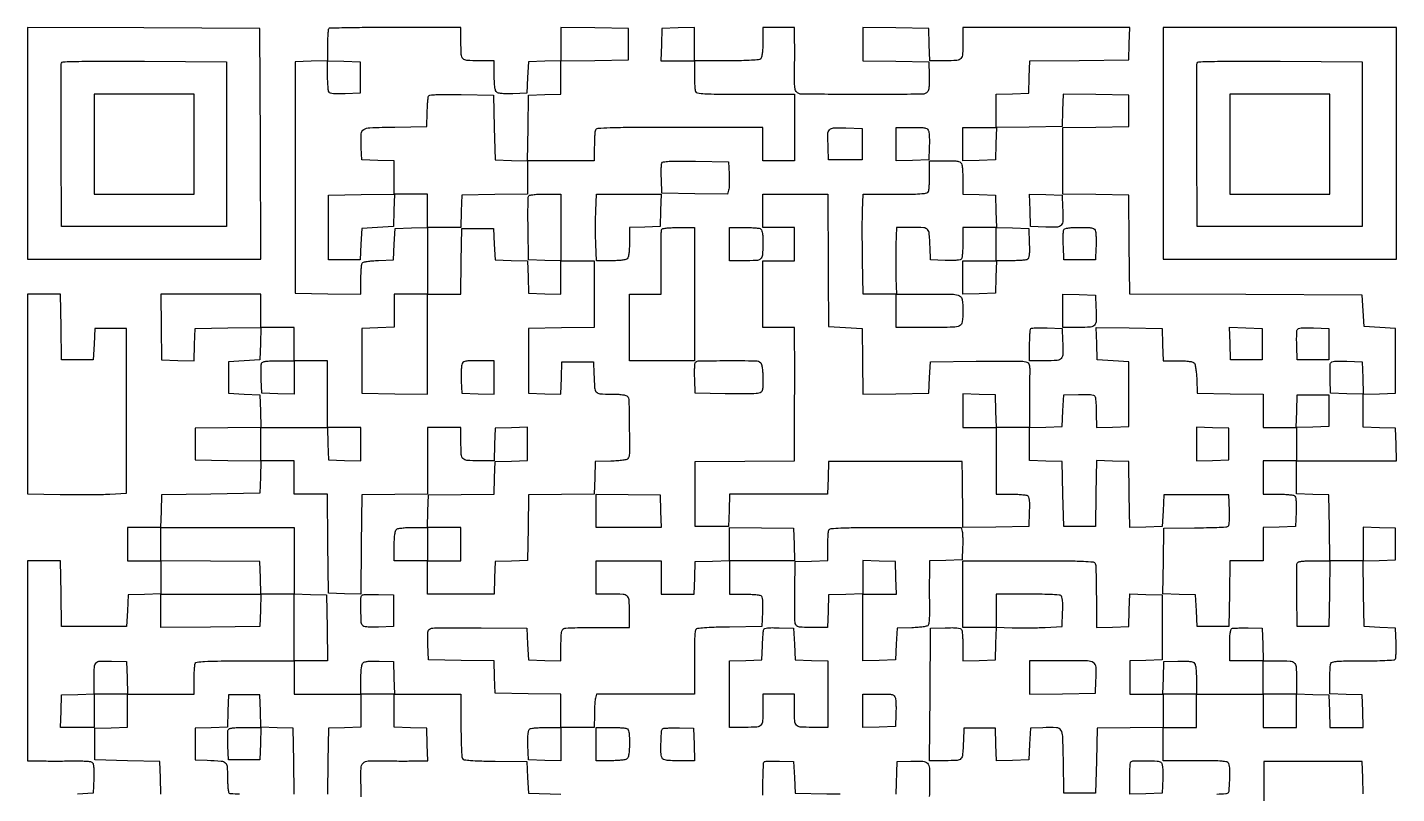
# Model space of a CAD drawing. Extents: x 156 to 936, y 95 to 969.
# Drawn here: x 156 to 936, y 532 to 969 of the extents above; entities that cross this region are included whole.
import ezdxf

# ---------------------------------------------------------------- set-up
doc = ezdxf.new("R2010")
doc.units = 0

msp = doc.modelspace()

# ---------------------------------------------------------------- linework, layer by layer
for points in [[(833.679282, 532.03046, 0.001624), (838.738951, 532.240839, 0.080575), (839.716527, 532.444716, 0.288932), (840.634995, 533.673572, 0.009867), (841.009441, 539.952134, 0.016437), (841.052254, 546.100652, 0.085331), (840.393011, 549.418213, 0.24904), (839.393178, 550.288503, 0.036273), (836.640441, 550.72025, 0.018295), (831.723448, 550.948927, 0.002472), (821.393011, 551), (803, 551), (803, 560.5), (803, 570), (812.5, 570), (822, 570), (822, 579.5), (822, 589), (841, 589), (860, 589), (860, 579.5), (860, 570), (869.5, 570), (879, 570), (879, 579.537526), (879, 589.075052), (888.25, 588.787526), (897.5, 588.5), (897.787526, 579.25), (898.075052, 570), (907.575052, 570), (917.075052, 570), (916.787526, 579.25), (916.5, 588.5), (907.25, 588.787526), (898, 589.075052), (898, 596.955738, -0.006986), (898.043762, 600.087626, -0.008843), (898.175814, 602.979636, -0.007238), (898.363721, 605.390347, -0.068643), (898.598514, 606.396128, -0.248277), (899.573396, 607.247167, -0.036466), (902.249722, 607.673758, -0.018757), (906.995479, 607.900083, -0.002658), (916.767862, 607.947263, 0.004648), (923.565475, 608.007138, 0.007191), (929.433892, 608.197841, 0.002867), (934.42917, 608.460836, 0.183795), (935.212327, 608.812327, 0.172296), (935.54545, 609.512358, 0.010108), (935.743267, 611.898892, 0.014332), (935.841717, 614.80863, 0.009999), (935.792979, 618.092979), (935.5, 626.5), (926.5, 627), (917.5, 627.5), (917.228074, 646.212184), (916.956148, 664.924368), (926.228074, 665.212184), (935.5, 665.5), (935.5, 674.5), (935.5, 683.5), (926.25, 683.787526), (917, 684.075052), (917, 674.537526), (917, 665), (907.522065, 665), (898.044131, 665), (897.772065, 683.75), (897.5, 702.5), (888.25, 702.787526), (879, 703.075052), (879, 712.537526), (879, 722), (907.537526, 722), (936.075052, 722), (935.787526, 731.25), (935.5, 740.5), (926.25, 740.787526), (917, 741.075052), (917, 750.5), (917, 759.924948), (926.25, 760.212474), (935.5, 760.5), (935.5, 779), (935.5, 797.5), (926.5, 798), (917.5, 798.5), (917, 807.5), (916.5, 816.5), (850.265561, 816.757133), (784.031122, 817.014266), (783.765561, 845.257133), (783.5, 873.5), (764.75, 873.772065), (746, 874.044131), (746, 893), (746, 911.955869), (764.75, 912.227935), (783.5, 912.5), (783.5, 921.5), (783.5, 930.5), (764.787816, 930.771926), (746.075632, 931.043852), (745.787816, 921.771926), (745.5, 912.5), (726.75, 912.227935), (708, 911.955869), (708, 921.440409), (708, 930.924948), (717.25, 931.212474), (726.5, 931.5), (726.787321, 940.73449), (727.074641, 949.96898), (755.287321, 950.23449), (783.5, 950.5), (783.787526, 959.75), (784.075052, 969), (736.537526, 969), (689, 969), (688.986345, 961.75, -0.010904), (688.799195, 953.85182, -0.167242), (687.810132, 951.353181, -0.201372), (685.560646, 950.224533, -0.016903), (678.920894, 950), (670.075052, 950), (669.787526, 959.25), (669.5, 968.5), (650.75, 968.772065), (632, 969.044131), (632, 959.544131), (632, 950.044131), (650.75, 949.772065), (669.5, 949.5), (669.793771, 941.655204, -0.011686), (669.84076, 938.313037, -0.020544), (669.701572, 935.553456, -0.021754), (669.414475, 933.439425, -0.129274), (668.948199, 932.437583, -0.221911), (665.758125, 930.93058, -0.001247), (631.487818, 930.858996, -0.001248), (597.218623, 930.958472, -0.221697), (594.026546, 932.468014, -0.124603), (593.49297, 933.587438, -0.024876), (593.165838, 935.794842, -0.021079), (592.999438, 938.804421, -0.009743), (593.024538, 942.72458, 0.003165), (593.10265, 946.717686, 0.001862), (593.148043, 951.492533, 0.001862), (593.157869, 956.264977, 0.00318), (593.125886, 960.25), (593, 969), (584, 969), (575, 969), (575, 960.7, -0.011084), (574.92177, 957.171507, -0.020332), (574.677711, 954.306878, -0.021091), (574.310542, 952.139671, -0.144849), (573.8, 951.2, -0.171717), (572.579651, 950.617591, -0.010926), (568.570287, 950.282787, -0.011639), (562.832626, 950.063596, -0.003727), (554.3, 950), (536, 950), (536, 959.537526), (536, 969.075052), (526.75, 968.787526), (517.5, 968.5), (517.212474, 959.25), (516.924948, 950), (526.462474, 950), (536, 950), (536, 942.081787, 0.00705), (536.044385, 938.933927, 0.008902), (536.178303, 936.0249, 0.007317), (536.368926, 933.599719, 0.06844), (536.606989, 932.581787, 0.273), (537.7558, 931.66906, 0.020733), (541.864913, 931.269618, 0.01238), (549.102837, 931.047441, 0.001482), (565.106989, 931), (593, 931), (593, 912), (593, 893), (584, 893), (575, 893), (575, 902.5), (575, 912), (527.606989, 912, 0.000806), (499.944157, 911.95538, 0.007429), (487.949967, 911.738454, 0.008839), (480.911193, 911.381855, 0.291915), (479.606989, 910.418213, 0.06844), (479.368926, 909.400281, 0.007317), (479.178303, 906.9751, 0.008902), (479.044385, 904.066073, 0.00705), (479, 900.918213), (479, 893), (460.003436, 893), (441.006872, 893), (441.253436, 911.75), (441.5, 930.5), (450.75, 930.787526), (460, 931.075052), (460, 940.515933), (460, 949.956814), (479.25, 950.228407), (498.5, 950.5), (498.5, 959.5), (498.5, 968.5), (479.25, 968.771593), (460, 969.043186), (460, 959.559119), (460, 950.075052), (450.75, 949.787526), (441.5, 949.5), (441, 940.5), (440.5, 931.5), (432.655204, 931.206229, -0.01153), (429.264652, 931.157498, -0.021342), (426.514748, 931.298867, -0.023545), (424.431833, 931.594776, -0.126804), (423.405204, 932.078674, -0.145524), (422.748928, 933.060853, -0.03848), (422.326735, 934.921657, -0.027148), (422.0746, 937.657348, -0.009406), (422, 941.622445), (422, 950), (413.106989, 950, -0.014768), (406.349521, 950.199638, -0.195511), (404.14255, 951.252746, -0.175208), (403.170753, 953.599988, -0.01141), (403, 961.081787), (403, 969), (365.666667, 969, 0.001672), (351.305602, 968.951986, 0.002714), (339.104167, 968.804167, 0.000419), (328.306701, 968.605679, 0.193922), (327.666667, 968.333333, 0.174595), (327.400837, 967.768224, 0.005912), (327.195833, 965.278732, 0.010516), (327.048335, 962.289663, 0.007069), (327, 958.870859), (327, 950.075052), (317.75, 949.787526), (308.5, 949.5), (308.5, 883.5), (308.5, 817.5), (327.25, 817.227935), (346, 816.955869), (346.015313, 825.227935, -0.008556), (346.077071, 828.484266, -0.011557), (346.251296, 831.424353, -0.008694), (346.494361, 833.854448, -0.112747), (346.797157, 834.706033, -0.192561), (347.533237, 835.236162, -0.02067), (349.63313, 835.666992, -0.020911), (352.460658, 836.005667, -0.010674), (356.031844, 836.206033), (364.5, 836.5), (365, 845.5), (365.5, 854.5), (374.75, 854.787526), (384, 855.075052), (384, 836.037526), (384, 817), (374.5, 817), (365, 817), (365, 807.537526), (365, 798.075052), (355.75, 797.787526), (346.5, 797.5), (346.5, 779), (346.5, 760.5), (365.25, 760.227935), (384, 759.955869), (384, 788.477935), (384, 817), (393.477935, 817), (402.955869, 817), (403.227935, 835.75), (403.5, 854.5), (412.5, 854.5), (421.5, 854.5), (422, 845.5), (422.5, 836.5), (431.712964, 836.212964), (440.925929, 835.925929), (441.212964, 826.712964), (441.5, 817.5), (450.75, 817.212474), (460, 816.924948), (460, 826.462474), (460, 836), (469.5, 836), (479, 836), (479, 817.022065), (479, 798.044131), (460.25, 797.772065), (441.5, 797.5), (441.5, 779), (441.5, 760.5), (450.711984, 760.212977), (459.923969, 759.925954), (460.211984, 769.212977), (460.5, 778.5), (469.5, 778.5), (478.5, 778.5), (478.754332, 771.5, 0.008753), (479.181578, 763.569737, 0.1579), (480.123481, 761.242265, 0.204773), (482.174797, 760.202643, 0.016281), (488.396607, 760, -0.009911), (492.192048, 759.924758, -0.02447), (494.965265, 759.678483, -0.030828), (496.915428, 759.284913, -0.155561), (497.83955, 758.69333, -0.170074), (498.702976, 756.36989, -0.002373), (498.91794, 741.157115, -0.002767), (498.975901, 726.099356, -0.138855), (498.171871, 723.278093, -0.19947), (497.43621, 722.749057, -0.019437), (495.239297, 722.324705, -0.020015), (492.268069, 721.990791, -0.009831), (488.467001, 721.792098), (479.5, 721.5), (479.212764, 712.271928), (478.925529, 703.043857), (460.212764, 702.771928), (441.5, 702.5), (441.228072, 683.787236), (440.956143, 665.074471), (431.728072, 664.787236), (422.5, 664.5), (422.212474, 655.25), (421.924948, 646), (402.962474, 646), (384, 646), (384, 655.5), (384, 665), (393.5, 665), (403, 665), (403, 674.5), (403, 684), (393.462474, 684), (383.924948, 684), (384.212474, 693.25), (384.5, 702.5), (403.212764, 702.771928), (421.925529, 703.043857), (422.212764, 712.271928), (422.5, 721.5), (431.75, 721.787526), (441, 722.075052), (441, 731.575052), (441, 741.075052), (431.75, 740.787526), (422.5, 740.5), (422.212474, 731.25), (421.924948, 722), (413.069463, 722, -0.014889), (406.341871, 722.20038, -0.195866), (404.139748, 723.254332, -0.174757), (403.170318, 725.602344, -0.011384), (403, 733.081787), (403, 741), (393.5, 741), (384, 741), (384, 722.022065), (384, 703.044131), (365.25, 702.772065), (346.5, 702.5), (346.234363, 674.212681), (345.968727, 645.925362), (336.734363, 646.212681), (327.5, 646.5), (327.234427, 674.75), (326.968853, 703), (317.484427, 703), (308, 703), (308, 712.5), (308, 722), (298.5, 722), (289, 722), (289, 731.5), (289, 741), (307.962474, 741), (326.924948, 741), (327.212474, 731.75), (327.5, 722.5), (336.75, 722.212474), (346, 721.924948), (346, 731.462474), (346, 741), (336.5, 741), (327, 741), (327, 760), (327, 779), (317.5, 779), (308, 779), (308, 788.5), (308, 798), (298.5, 798), (289, 798), (289, 807.5), (289, 817), (260.477935, 817), (231.955869, 817), (232.227935, 798.25), (232.5, 779.5), (241.711984, 779.212977), (250.923969, 778.925954), (251.211984, 788.212977), (251.5, 797.5), (270.28782, 797.772204), (289.075639, 798.044409), (288.78782, 788.772204), (288.5, 779.5), (279.5, 779), (270.5, 778.5), (270.5, 769.5), (270.5, 760.5), (279.5, 760), (288.5, 759.5), (288.787232, 750.272202), (289.074464, 741.044404), (270.287232, 740.772202), (251.5, 740.5), (251.5, 731.5), (251.5, 722.5), (270.287232, 722.227798), (289.074464, 721.955596), (288.787232, 712.727798), (288.5, 703.5), (260.5, 703), (232.5, 702.5), (232.212474, 693.25), (231.924948, 684), (222.462474, 684), (213, 684), (213, 674.5), (213, 665), (222.5, 665), (232, 665), (232, 655.537526), (232, 646.075052), (222.75, 645.787526), (213.5, 645.5), (213, 636.5), (212.5, 627.5), (194, 627.5), (175.5, 627.5), (175.227935, 646.25), (174.955869, 665), (165.477935, 665), (156, 665), (156, 608), (156, 551), (164.75, 550.877856, 0.002545), (168.750441, 550.842374, 0.001461), (173.573438, 550.838237, 0.00146), (178.420176, 550.862393, 0.002435), (182.5, 550.914506, -0.009213), (186.041523, 550.911733, -0.012501), (189.236097, 550.770415, -0.00947), (191.872187, 550.537443, -0.122197), (192.793098, 550.200997, -0.18086), (193.387799, 549.367062, -0.03861), (193.7199, 547.58703, -0.026916), (193.863337, 544.905922, -0.008612), (193.793098, 540.914347), (193.5, 532.5), (184.5, 532)], [(232.075052, 532), (231.787526, 541.25), (231.5, 550.5), (213, 551), (194.5, 551.5), (194.5, 560.5), (194.5, 569.5), (203.75, 569.787526), (213, 570.075052), (213, 579.537526), (213, 589), (232, 589), (251, 589), (251, 596.918213, -0.00683), (251.042951, 600.062415, -0.008696), (251.172601, 602.96024, -0.007042), (251.356943, 605.375191, -0.069144), (251.587576, 606.367625, -0.276202), (252.706299, 607.245631, -0.018028), (256.979506, 607.632993, -0.011872), (264.351246, 607.85868, -0.001543), (280.087576, 607.918105), (308, 607.937385), (308, 598.468692), (308, 589), (327, 589), (346, 589), (346, 579.537526), (346, 570.075052), (336.75, 569.787526), (327.5, 569.5), (327.227935, 550.75), (326.955869, 532)], [(346.148043, 530.507467, 0.001862), (346.10265, 535.282314, 0.003165), (346.024538, 539.27542, -0.017696), (346.096281, 546.827579, -0.18425), (347.309544, 549.624399, -0.188665), (350.06263, 550.867532, -0.0187), (357.448425, 550.969406, 0.002886), (361.550763, 550.896244, 0.001732), (366.422435, 550.854364, 0.001734), (371.269037, 550.846302, 0.003023), (375.287526, 550.877856), (384.075052, 551), (383.787526, 560.25), (383.5, 569.5), (374.25, 569.787526), (365, 570.075052), (365, 579.537526), (365, 589), (355.5, 589), (346, 589), (346, 597.3, -0.010869), (346.078193, 600.896692, -0.021373), (346.324495, 603.746533, -0.023516), (346.70151, 605.866807, -0.141534), (347.236619, 606.836619, -0.141627), (348.215618, 607.376564, -0.030081), (350.156875, 607.694801, -0.024175), (352.863904, 607.841129, -0.010354), (356.486619, 607.786619), (364.5, 607.5), (364.787526, 598.25), (365.075052, 589), (384.037526, 589), (403, 589), (403.015313, 571.25, 0.004264), (403.080064, 564.35522, 0.006391), (403.26486, 558.337843, 0.002952), (403.516984, 553.236772, 0.128234), (403.843333, 552.219252, 0.220626), (404.861299, 551.565244, 0.014219), (408.456209, 551.174274, 0.013417), (413.869868, 550.886742, 0.003499), (422.578021, 550.719252), (440.5, 550.5), (441, 541.5), (441.5, 532.5), (460, 532)], [(308.044131, 532), (307.772065, 550.75), (307.5, 569.5), (298.287036, 569.787036), (289.074071, 570.074071), (288.787036, 579.287036), (288.5, 588.5), (279.5, 588.5), (270.5, 588.5), (270.212964, 579.287036), (269.925929, 570.074071), (260.712964, 569.787036), (251.5, 569.5), (251.5, 560.5), (251.5, 551.5), (258.5, 551.245668, -0.008785), (266.435241, 550.817651, -0.158695), (268.760755, 549.871996, -0.204191), (269.798809, 547.813002, -0.016032), (270, 541.539965, 0.010525), (270.068833, 538.270247, 0.015724), (270.278853, 535.419636, 0.010668), (270.573135, 533.102428, 0.220882), (270.949286, 532.531343, 0.129805), (271.727222, 532.294608, 0.001646), (276.922117, 532.118185, 0.004683)], [(575, 531.333333, -0.003589), (575.050815, 538.411553, -0.005649), (575.206746, 544.487996, -0.001792), (575.419108, 549.723863, -0.187471), (575.703816, 550.370483, -0.17855), (576.286747, 550.639255, -0.007766), (578.564452, 550.783202, -0.012381), (581.319749, 550.846095, -0.008434), (584.453816, 550.787149), (592.5, 550.5), (593, 541.5), (593.5, 532.5), (611.426204, 532.226208, -0.004527), (619.018538, 532.041483, -0.009449)], [(651, 532), (651.5, 550.5), (659.344796, 550.793771, -0.020896), (666.122142, 550.764253, -0.194263), (668.730576, 549.568326, -0.179666), (669.887427, 546.844456, -0.017424), (669.969406, 539.551575, 0.002881), (669.896248, 535.451836, 0.001735), (669.854364, 530.588588, 0.001737)]]:
    msp.add_lwpolyline(points, format="xyb")
for points in [[(156, 903.007138), (156, 837), (222.50719, 837), (289.014379, 837), (288.75719, 902.75), (288.5, 968.5), (222.25, 968.757138), (156, 969.014276)], [(803, 903), (803, 837), (869.5, 837), (936, 837), (936, 903), (936, 969), (869.5, 969), (803, 969)], [(194, 902.5), (194, 874), (222.5, 874), (251, 874), (251, 902.5), (251, 931), (222.5, 931), (194, 931)], [(841, 902.5), (841, 874), (869.5, 874), (898, 874), (898, 902.5), (898, 931), (869.5, 931), (841, 931)], [(707.787526, 902.75), (707.5, 893.5), (698.25, 893.212474), (689, 892.924948), (689, 902.462474), (689, 912), (698.537526, 912), (708.075052, 912)], [(859.5, 788.5), (859.5, 779.5), (850.5, 779.5), (841.5, 779.5), (841.211971, 788.788029), (840.923942, 798.076058), (850.211971, 797.788029), (859.5, 797.5)], [(689, 750.537526), (689, 741), (698.537526, 741), (708.075052, 741), (707.787526, 750.25), (707.5, 759.5), (698.25, 759.787526), (689, 760.075052)], [(822, 731.5), (822, 721.924948), (831.25, 722.212474), (840.5, 722.5), (840.5, 731.5), (840.5, 740.5), (831.25, 740.787526), (822, 741.075052)], [(516.787526, 693.25), (517.075052, 684), (498.537526, 684), (480, 684), (480, 693.498329), (480, 702.996657), (498.25, 702.748329), (516.5, 702.5)], [(308, 664.994445), (308, 646.075052), (317.25, 645.787526), (326.5, 645.5), (326.772065, 626.75), (327.044131, 608), (317.522065, 608), (308, 608), (308, 627), (308, 646), (298.537526, 646), (289.075052, 646), (288.787526, 636.75), (288.5, 627.5), (260.25, 627.234427), (232, 626.968853), (232, 636.484427), (232, 646), (260.537526, 646), (289.075052, 646), (288.787526, 655.25), (288.5, 664.5), (260.25, 664.765573), (232, 665.031147), (232, 674.509756), (232, 683.988365), (270, 683.951102), (308, 683.913838)], [(632, 655.537526), (632, 646), (641.537526, 646), (651.075052, 646), (650.787526, 655.25), (650.5, 664.5), (641.25, 664.787526), (632, 665.075052)]]:
    msp.add_lwpolyline(points, close=True)
for points in [[(269.5, 902.5), (269.5, 855.5), (222.5, 855.5), (175.5, 855.5), (175.239372, 901.5, -0.000997), (175.174287, 919.225103, -0.001596), (175.197198, 934.357597, -0.000282), (175.267665, 947.72814, -0.090314), (175.461789, 948.759906, -0.301449), (176.45055, 949.464468, -0.003096), (185.402033, 949.70934, -0.005599), (198.68089, 949.841585, -0.001079), (222.722417, 949.759906), (269.5, 949.5)], [(345.5, 940.5), (345.5, 931.5), (337.085653, 931.206902, -0.008519), (333.085459, 931.135766, -0.027159), (330.4185, 931.278749, -0.039341), (328.659703, 931.610638, -0.187221), (327.850966, 932.206902, -0.110544), (327.527498, 933.106611, -0.009485), (327.267102, 935.554613, -0.01216), (327.081038, 938.519034, -0.009129), (327.015313, 941.787526), (327, 950.075052), (336.25, 949.787526), (345.5, 949.5)], [(916.5, 902.5), (916.5, 855.5), (869.5, 855.5), (822.5, 855.5), (822.239372, 901.5, -0.000997), (822.174287, 919.225103, -0.001596), (822.197198, 934.357597, -0.000282), (822.267665, 947.72814, -0.090314), (822.461789, 948.759906, -0.301449), (823.45055, 949.464468, -0.003096), (832.402033, 949.70934, -0.005599), (845.68089, 949.841585, -0.001079), (869.722417, 949.759906), (916.5, 949.5)], [(422, 912), (422.5, 893.5), (431.75, 893.212474), (441, 892.924948), (441, 883.484539), (441, 874.044131), (422.25, 873.772065), (403.5, 873.5), (403.212474, 864.25), (402.924948, 855), (393.462474, 855), (384, 855), (384, 864.5), (384, 874), (374.537526, 874), (365.075052, 874), (364.787526, 864.75), (364.5, 855.5), (355.5, 855), (346.5, 854.5), (346, 845.5), (345.5, 836.5), (336.5, 836.5), (327.5, 836.5), (327.5, 855), (327.5, 873.5), (346.25, 873.772065), (365, 874.044131), (365, 883.484539), (365, 892.924948), (355.75, 893.212474), (346.5, 893.5), (346.199088, 900.479083, -0.019946), (346.173802, 908.37304, -0.250509), (347.626248, 910.865677, -0.130715), (351.032463, 911.890775, -0.004357), (365.263403, 912.227493), (383.5, 912.5), (383.769726, 920.5, -0.004784), (383.906415, 923.65691, -0.006359), (384.094634, 926.52384, -0.004626), (384.304521, 928.91566, -0.062174), (384.497031, 929.772646, -0.28429), (385.322059, 930.42853, -0.016094), (388.713225, 930.719269, -0.014024), (394.034518, 930.853885, -0.003041), (403.227305, 930.772646), (421.5, 930.5)], [(631.5, 902.5), (631.5, 893.5), (622, 893.5), (612.5, 893.5), (612.199088, 900.479083, -0.012183), (612.054051, 908.224292, -0.182581), (613.006436, 910.703073, -0.205359), (615.311888, 911.781971, -0.015937), (622.278376, 911.78715), (631.5, 911.5)], [(669.53186, 909.729083, -0.045288), (669.735265, 908.430652, -0.00895), (669.846004, 906.075142, -0.009416), (669.874264, 903.317546, -0.008627), (669.800912, 900.479083), (669.5, 893.5), (660.25, 893.212474), (651, 892.924948), (651, 902.462474), (651, 912), (659.980948, 912, -0.004705), (665.561989, 911.94748, -0.053705), (667.743052, 911.670919, -0.154872), (668.864468, 910.997584, -0.119781)], [(555.800912, 885.520917, -0.008706), (555.873856, 882.680843, -0.009468), (555.844384, 879.918403, -0.00902), (555.731795, 877.556998, -0.045086), (555.526345, 876.248942), (554.950865, 873.95605), (536.225433, 874.228025), (517.5, 874.5), (517.205027, 882.411609, -0.006675), (517.130169, 885.540985, -0.008764), (517.150065, 888.398842, -0.006718), (517.240384, 890.779147, -0.078924), (517.432141, 891.683759, -0.272816), (518.336687, 892.402925, -0.020679), (521.575376, 892.720356, -0.014971), (526.892481, 892.860803, -0.002741), (536.727115, 892.772149), (555.5, 892.5)], [(688.369714, 890.75, -0.041419), (688.604887, 889.450592, -0.007796), (688.799577, 887.042273, -0.008288), (688.936862, 884.213813, -0.007508), (688.986345, 881.287526), (689, 874.075052), (698.25, 873.787526), (707.5, 873.5), (707.787036, 864.287036), (708.074071, 855.074071), (717.287036, 854.787036), (726.5, 854.5), (726.793098, 846.085653, -0.008519), (726.864234, 842.085459, -0.027159), (726.721251, 839.4185, -0.039341), (726.389362, 837.659703, -0.187221), (725.793098, 836.850966, -0.110258), (724.895183, 836.527569, -0.009596), (722.467433, 836.267102, -0.012245), (719.527258, 836.081044, -0.009211), (716.287526, 836.015313), (708.075052, 836), (707.787526, 826.75), (707.5, 817.5), (698.25, 817.212474), (689, 816.924948), (689, 826.462474), (689, 836), (698.5, 836), (708, 836), (708, 845.5), (708, 855), (698.5, 855), (689, 855), (688.984687, 846.75, -0.00917), (688.918959, 843.495888, -0.012203), (688.732898, 840.54359, -0.00954), (688.472467, 838.105717, -0.110402), (688.149034, 837.206902, -0.187221), (687.340297, 836.610638, -0.039341), (685.5815, 836.278749, -0.027159), (682.914541, 836.135766, -0.008519), (678.914347, 836.206902), (670.5, 836.5), (670.245668, 843.5, 0.009039), (669.811662, 851.470953, 0.164718), (668.836965, 853.782928, 0.199633), (666.718816, 854.809328, 0.014287), (660.047361, 855), (651.132827, 855), (650.816413, 845.075991, 0.004663), (650.715858, 840.617069, 0.002926), (650.677407, 835.401087, 0.002936), (650.699755, 830.265615, 0.005361), (650.787526, 826.075991), (651.075052, 817), (669.420894, 817, -0.003781), (683.542934, 816.893207, -0.10973), (687.039681, 816.060772, -0.256168), (688.605721, 813.85295, -0.028858), (688.972691, 807.5, -0.028913), (688.605012, 801.147026, -0.25631), (687.037011, 798.938723, -0.109553), (683.535516, 798.106649, -0.003768), (669.383369, 798), (651, 798), (651, 807.5), (651, 817), (641.540967, 817), (632.081935, 817), (631.790967, 836.25, -0.001948), (631.700681, 844.298383, -0.0018), (631.669932, 852.5625, -0.001795), (631.695475, 859.92294, -0.006003), (631.787526, 864.75), (632.075052, 874), (650.430537, 874, 0.002478), (660.738583, 874.051095, 0.01833), (665.646395, 874.279811, 0.036362), (668.393938, 874.711703, 0.248902), (669.393011, 875.581787, 0.06844), (669.631074, 876.599719, 0.007317), (669.821697, 879.0249, 0.008902), (669.955615, 881.933927, 0.00705), (670, 885.081787), (670, 893), (678.883369, 893, -0.00487), (684.368743, 892.946567, -0.0534), (686.551213, 892.66971, -0.150802), (687.684822, 892.002112, -0.119916)], [(460, 854.962474), (460, 835.924948), (450.75, 836.212474), (441.5, 836.5), (441.257563, 854, -0.002549), (441.198054, 860.796851, -0.003829), (441.221776, 866.726562, -0.001593), (441.297044, 871.79645, -0.084029), (441.476178, 872.75, -0.243945), (442.117553, 873.334331, -0.032366), (443.976038, 873.702636, -0.024699), (446.793241, 873.932867, -0.008039), (450.968615, 874), (460, 874)], [(516.787526, 864.75), (516.5, 855.5), (507.75, 855.211067), (499, 854.922134), (499, 846.661067, -0.011162), (498.921652, 843.1518, -0.020382), (498.67737, 840.298426, -0.021133), (498.31002, 838.13795, -0.144676), (497.8, 837.2, -0.144419), (496.86461, 836.690761, -0.021194), (494.714083, 836.32314, -0.020457), (491.877361, 836.078525, -0.011278), (488.39653, 836), (480.193059, 836), (479.84653, 845.5, -0.005743), (479.738495, 849.824751, -0.003373), (479.703586, 855, -0.003373), (479.738495, 860.175249, -0.005743), (479.84653, 864.5), (480.193059, 874), (498.634056, 874), (517.075052, 874)], [(612.047934, 864.75, 0.000303), (612.078439, 859.47977, 0.000057), (612.141144, 849.845312, 0.000061), (612.217058, 838.58956, 0.000056), (612.297934, 827), (612.5, 798.5), (622, 798), (631.5, 797.5), (631.772146, 778.728016), (632.044292, 759.956032), (650.772146, 760.228016), (669.5, 760.5), (670, 769.5), (670.5, 778.5), (696.5, 778.781094, -0.002111), (706.629891, 778.847833, -0.003096), (715.540454, 778.81374, -0.001485), (723.114561, 778.715371, -0.056059), (724.807927, 778.497503, -0.117344), (726.105637, 777.83246, -0.162333), (726.775197, 776.719861, -0.054019), (727.020754, 774.535543, -0.00431), (726.993956, 768.716409, 0.001594), (726.951792, 764.515926, 0.00093), (726.926657, 759.47911, 0.00093), (726.920244, 754.435535, 0.001575), (726.936029, 750.212474), (727, 740.924948), (736.25, 741.212474), (745.5, 741.5), (746, 750.5), (746.5, 759.5), (754.914347, 759.793098, -0.008519), (758.914541, 759.864234, -0.027159), (761.5815, 759.721251, -0.039341), (763.340297, 759.389362, -0.187221), (764.149034, 758.793098, -0.110544), (764.472502, 757.893389, -0.009485), (764.732898, 755.445387, -0.01216), (764.918962, 752.480966, -0.009129), (764.984687, 749.212474), (765, 740.924948), (774.25, 741.212474), (783.5, 741.5), (783.5, 760), (783.5, 778.5), (774.5, 779), (765.5, 779.5), (765.21218, 788.772204), (764.924361, 798.044409), (783.71218, 797.772204), (802.5, 797.5), (802.787526, 788.25), (803.075052, 779), (811.415081, 779, -0.009993), (815.184939, 778.924648, -0.02424), (817.957088, 778.678834, -0.030143), (819.914313, 778.287828, -0.156413), (820.831844, 777.702616, -0.123819), (821.268892, 776.789339, -0.013166), (821.679152, 774.450258, -0.0156), (822.012379, 771.592986, -0.011934), (822.204288, 768.452616), (822.5, 760.5), (841.25, 760.227935), (860, 759.955869), (860, 750.477935), (860, 741), (869.462474, 741), (878.924948, 741), (879.212474, 750.25), (879.5, 759.5), (888.5, 759.5), (897.5, 759.5), (897.5, 750.5), (897.5, 741.5), (888.25, 741.212474), (879, 740.924948), (879, 731.462474), (879, 722), (869.5, 722), (860, 722), (860, 712.5), (860, 703), (868.25, 702.984687, -0.00917), (871.504112, 702.918959, -0.012203), (874.45641, 702.732898, -0.00954), (876.894283, 702.472467, -0.110402), (877.793098, 702.149034, -0.187221), (878.389362, 701.340297, -0.039341), (878.721251, 699.5815, -0.027159), (878.864234, 696.914541, -0.008519), (878.793098, 692.914347), (878.5, 684.5), (869.25, 684.212474), (860, 683.924948), (860, 674.462474), (860, 665), (850.522065, 665), (841.044131, 665), (840.772065, 646.25), (840.5, 627.5), (831.5, 627.5), (822.5, 627.5), (822, 636.5), (821.5, 645.5), (812.228074, 645.787816), (802.956148, 646.075632), (803.228074, 664.787816), (803.5, 683.5), (821, 683.742084, 0.002523), (827.79957, 683.87047, 0.003775), (833.738069, 684.057452, 0.001615), (838.80786, 684.271813, 0.079868), (839.789171, 684.475731, 0.236301), (840.39533, 685.136362, 0.04271), (840.724637, 686.821671, 0.027617), (840.865011, 689.499233, 0.007533), (840.789171, 693.733647), (840.5, 702.5), (822, 702.5), (803.5, 702.5), (803, 693.5), (802.5, 684.5), (793.272202, 684.212768), (784.044404, 683.925536), (783.772202, 702.712768), (783.5, 721.5), (774.272202, 721.787232), (765.044404, 722.074464), (764.772202, 703.287232), (764.5, 684.5), (755.5, 684.5), (746.5, 684.5), (746, 703), (745.5, 721.5), (736.25, 721.787526), (727, 722.075052), (727, 731.537526), (727, 741), (717.5, 741), (708, 741), (708, 722), (708, 703), (716.25, 702.984687, -0.00917), (719.504112, 702.918959, -0.012203), (722.45641, 702.732898, -0.00954), (724.894283, 702.472467, -0.110402), (725.793098, 702.149034, -0.187221), (726.389362, 701.340297, -0.039341), (726.721251, 699.5815, -0.027159), (726.864234, 696.914541, -0.008519), (726.793098, 692.914347), (726.5, 684.5), (707.75, 684.227935), (689, 683.955869), (688.920976, 693.227935, 0.000761), (688.878423, 697.464512, 0.000438), (688.814941, 702.566956, 0.000438), (688.742215, 707.691042, 0.000732), (688.670976, 712), (688.5, 721.5), (650.5, 721.5), (612.5, 721.5), (612.212474, 712.25), (611.924948, 703), (584, 703), (556.075052, 703), (555.787526, 693.75), (555.5, 684.5), (546, 684.5), (536.5, 684.5), (536.5, 703), (536.5, 721.5), (564.75, 721.765573), (593, 722.031147), (593.065134, 739.765573, 0.000139), (593.137267, 761.016643, 0.000631), (593.160232, 773.406321, 0.001071), (593.146904, 781.998373, 0.001774), (593.094396, 789.25), (593, 798), (584, 798), (575, 798), (575, 817), (575, 836), (584, 836), (593, 836), (593, 845.5), (593, 855), (584, 855), (575, 855), (575, 864.5), (575, 874), (593.5, 874), (612, 874)], [(745.800912, 866.520917, -0.011928), (745.949111, 858.817355, -0.176334), (745.027485, 856.321246, -0.210428), (742.784833, 855.229016, -0.017872), (736.221282, 855.211486), (727.5, 855.5), (727.211971, 864.788029), (726.923942, 874.076058), (736.211971, 873.788029), (745.5, 873.5)], [(536, 817), (536, 779), (517.5, 779), (499, 779), (499, 798), (499, 817), (508, 817), (517, 817), (517.096907, 826.25, 0.00233), (517.121185, 830.423715, 0.00143), (517.112818, 835.342242, 0.001433), (517.076672, 840.209764, 0.002557), (517.014992, 844.212951, -0.007056), (516.993119, 847.626231, -0.009914), (517.076973, 850.671106, -0.006576), (517.23031, 853.202003, -0.120557), (517.477103, 853.962951, -0.218269), (518.110749, 854.384853, -0.012455), (520.494428, 854.703082, -0.01672), (523.502134, 854.927188, -0.010234), (527.059017, 855), (536, 855)], [(573.418213, 854.393011, -0.18666), (574.209997, 853.676577, -0.072682), (574.683962, 852.251766, -0.036534), (574.93529, 849.820122, -0.007489), (575, 845.5, -0.016928), (574.787494, 839.225197, -0.201251), (573.720139, 837.097177, -0.16771), (571.358591, 836.163873, -0.011011), (563.918213, 836), (556, 836), (556, 845.5), (556, 855), (563.918213, 855, -0.00705), (567.066073, 854.955615, -0.008902), (569.9751, 854.821697, -0.007317), (572.400281, 854.631074, -0.06844)], [(764.53186, 852.729083, -0.045288), (764.735265, 851.430652, -0.00895), (764.846004, 849.075142, -0.009416), (764.874264, 846.317546, -0.008627), (764.800912, 843.479083), (764.5, 836.5), (755.5, 836.5), (746.5, 836.5), (746.205027, 844.411609, -0.006569), (746.129541, 847.539392, -0.008656), (746.147568, 850.392336, -0.006579), (746.235027, 852.7687, -0.079281), (746.423642, 853.661609, -0.22457), (747.090262, 854.298479, -0.043417), (748.75639, 854.695609, -0.02855), (751.380684, 854.93277, -0.008261), (755.449563, 855, -0.005141), (760.703997, 854.94597, -0.056171), (762.795734, 854.666566, -0.156364), (763.880532, 853.993638, -0.115369)], [(156, 760.041817), (156, 703.083634), (174.75, 702.791817, 0.003017), (182.625265, 702.716784, 0.002715), (190.782813, 702.732596, 0.002721), (198.098215, 702.826317, 0.008583), (203, 703), (212.5, 703.5), (212.5, 750.5), (212.5, 797.5), (203.5, 797.5), (194.5, 797.5), (194, 788.5), (193.5, 779.5), (184.5, 779.5), (175.5, 779.5), (175.227935, 798.25), (174.955869, 817), (165.477935, 817), (156, 817)], [(764.800912, 809.520917, -0.012322), (764.941866, 801.88044, -0.176722), (764.009281, 799.372662, -0.202101), (761.732324, 798.227183, -0.01682), (754.980948, 798), (746, 798), (746, 807.537526), (746, 817.075052), (755.25, 816.787526), (764.5, 816.5)], [(745.800912, 790.520917, -0.012322), (745.941866, 782.88044, -0.176722), (745.009281, 780.372662, -0.202101), (742.732324, 779.227183, -0.01682), (735.980948, 779), (727, 779), (727, 787.833333, -0.007416), (727.050964, 791.269043, -0.010972), (727.206402, 794.278277, -0.006396), (727.422807, 796.77838, -0.173269), (727.702644, 797.369311, -0.179987), (728.290922, 797.638564, -0.007016), (730.709672, 797.781547, -0.011703), (733.626528, 797.84459, -0.007913), (736.952644, 797.785977), (745.5, 797.5)], [(897.5, 788.5), (897.5, 779.5), (888.5, 779.5), (879.5, 779.5), (879.205027, 787.411609, -0.006757), (879.130652, 790.542211, -0.008847), (879.151984, 793.403842, -0.006825), (879.2445, 795.787219, -0.078651), (879.438673, 796.700781, -0.222283), (880.127059, 797.364206, -0.05328), (881.715903, 797.724548, -0.030281), (884.338027, 797.871594, -0.007113), (888.733647, 797.789171), (897.5, 797.5)], [(308, 769.462474), (308, 759.924948), (298.75, 760.212474), (289.5, 760.5), (289.205027, 768.411609, -0.006569), (289.129541, 771.539392, -0.008656), (289.147568, 774.392336, -0.006579), (289.235027, 776.7687, -0.079281), (289.423642, 777.661609, -0.228749), (290.106941, 778.304101, -0.041413), (291.854544, 778.698735, -0.027242), (294.620517, 778.933967, -0.007593), (298.968615, 779), (308, 779)], [(403.46814, 776.729083, 0.045288), (403.264735, 775.430652, 0.00895), (403.153996, 773.075142, 0.009416), (403.125736, 770.317546, 0.008627), (403.199088, 767.479083), (403.5, 760.5), (412.75, 760.212474), (422, 759.924948), (422, 769.462474), (422, 779), (413.019052, 779, 0.004705), (407.438011, 778.94748, 0.053705), (405.256948, 778.670919, 0.154872), (404.135532, 777.997584, 0.119781)], [(573.8, 777.8, -0.142478), (574.30322, 776.883979, -0.02162), (574.672889, 774.806081, -0.021007), (574.92011, 772.091546, -0.012205), (575, 768.819052, -0.006001), (574.943202, 764.086567, -0.059985), (574.659901, 762.13046, -0.157387), (573.992689, 761.102842, -0.110749), (572.75, 760.483876, -0.054093), (571.194714, 760.275104, -0.002845), (566.167188, 760.176222, -0.00446), (560.175971, 760.145932, -0.003227), (553.5, 760.214823), (536.5, 760.5), (536.205027, 768.411609, -0.006569), (536.129541, 771.539392, -0.008656), (536.147568, 774.392336, -0.006579), (536.235027, 776.7687, -0.079281), (536.423642, 777.661609, -0.306108), (538.241957, 778.933241, -0.003121), (554.693322, 779.096832, -0.003995), (570.8875, 779.027398, -0.195723)], [(916.788029, 769.211971), (917.076058, 759.923942), (907.788029, 760.211971), (898.5, 760.5), (898.205027, 768.411609, -0.006757), (898.130652, 771.542211, -0.008847), (898.151984, 774.403842, -0.006825), (898.2445, 776.787219, -0.078651), (898.438673, 777.700781, -0.222283), (899.127059, 778.364206, -0.05328), (900.715903, 778.724548, -0.030281), (903.338027, 778.871594, -0.007113), (907.733647, 778.789171), (916.5, 778.5)], [(384, 674.5), (384, 665), (374.5, 665), (365, 665), (365, 673.3, -0.011084), (365.07823, 676.828493, -0.020332), (365.322289, 679.693122, -0.021091), (365.689458, 681.860329, -0.144849), (366.2, 682.8, -0.144849), (367.139671, 683.310542, -0.021091), (369.306878, 683.677711, -0.020332), (372.171507, 683.92177, -0.011084), (375.7, 684), (384, 684)], [(592.787526, 674.25), (593.075052, 665), (574.537526, 665), (556, 665), (556, 655.5), (556, 646), (564.25, 645.984687, -0.00917), (567.504112, 645.918959, -0.012203), (570.45641, 645.732898, -0.00954), (572.894283, 645.472467, -0.110402), (573.793098, 645.149034, -0.187221), (574.389362, 644.340297, -0.039341), (574.721251, 642.5815, -0.027159), (574.864234, 639.914541, -0.008519), (574.793098, 635.914347), (574.5, 627.5), (556.044584, 627.226647, 0.003577), (547.342934, 627.03549, 0.012146), (541.675553, 626.732515, 0.011017), (537.77237, 626.341947, 0.219649), (536.778176, 625.726647, 0.118729), (536.462357, 624.855562, 0.009176), (536.229635, 622.363453, 0.012149), (536.077188, 619.345156, 0.008968), (536.049645, 616, -0.001416), (536.076575, 612.07931, -0.000778), (536.08848, 607.279688, -0.000775), (536.085429, 602.408872, -0.001241), (536.066053, 598.25), (536, 589), (508.116631, 589), (480.233263, 589), (479.630286, 586.75, 0.041517), (479.39509, 585.449016, 0.007762), (479.200423, 583.03125, 0.008263), (479.063137, 580.190655, 0.007471), (479.013655, 577.25), (479, 570), (469.5, 570), (460, 570), (460, 560.462474), (460, 550.924948), (450.75, 551.212474), (441.5, 551.5), (441.206902, 559.914347, -0.008519), (441.135766, 563.914541, -0.027159), (441.278749, 566.5815, -0.039341), (441.610638, 568.340297, -0.187221), (442.206902, 569.149034, -0.110402), (443.105717, 569.472467, -0.00954), (445.54359, 569.732898, -0.012203), (448.495888, 569.918959, -0.00917), (451.75, 569.984687), (460, 570), (460, 579.477935), (460, 588.955869), (441.25, 589.227935), (422.5, 589.5), (422.212764, 598.728072), (421.925529, 607.956143), (403.212764, 608.228072), (384.5, 608.5), (384.211486, 617.221282, -0.004532), (384.079244, 622.729038, -0.056873), (384.284122, 624.798413, -0.168955), (384.929683, 625.858341, -0.113034), (386.211486, 626.499617, -0.055831), (387.892234, 626.714607, -0.001456), (395.465249, 626.811275, -0.003057), (404.371477, 626.844574, -0.002083), (414.5, 626.778335), (440.5, 626.5), (441, 617.5), (441.5, 608.5), (450.75, 608.212474), (460, 607.924948), (460, 616.855485, -0.006687), (460.062877, 621.556376, -0.034414), (460.311272, 624.148072, -0.069706), (460.782488, 625.652499, -0.192751), (461.581787, 626.393011, -0.081716), (462.759931, 626.635929, -0.002287), (467.9624, 626.821697, -0.004625), (474.101301, 626.955961, -0.003154), (481.081787, 627), (499, 627), (499, 635.893011, 0.014768), (498.800362, 642.650479, 0.195511), (497.747254, 644.85745, 0.175208), (495.400012, 645.829247, 0.01141), (487.918213, 646), (480, 646), (480, 655.5), (480, 665), (498.5, 665), (517, 665), (517, 655.5), (517, 646), (526.462474, 646), (535.924948, 646), (536.212474, 655.25), (536.5, 664.5), (546.25, 664.786212), (556, 665.072424), (556, 674.534541), (556, 683.996657), (574.25, 683.748329), (592.5, 683.5)], [(688.542632, 681.686163, -0.045685), (688.742043, 680.406593, -0.008812), (688.849168, 678.062534, -0.009312), (688.87506, 675.3144, -0.008472), (688.800912, 672.479083), (688.5, 665.5), (679.25, 665.212474), (670, 664.924948), (669.877856, 656.212474, 0.002558), (669.842369, 652.226546, 0.001464), (669.838237, 647.415539, 0.001462), (669.862397, 642.577226, 0.002431), (669.914506, 638.5, -0.008652), (669.915703, 634.964693, -0.011897), (669.786221, 631.789478, -0.008673), (669.570891, 629.165968, -0.1249), (669.254806, 628.293967, -0.185608), (668.496413, 627.766737, -0.020081), (666.367719, 627.334572, -0.020555), (663.52345, 626.994397, -0.010808), (659.968156, 626.793967), (651.5, 626.5), (651, 617.5), (650.5, 608.5), (641.25, 608.212474), (632, 607.924948), (632, 626.998686), (632, 646.072424), (622.25, 645.786212), (612.5, 645.5), (612.212474, 636.25), (611.924948, 627), (602.981526, 627, -0.004732), (597.437607, 627.052468, -0.053582), (595.263279, 627.327869, -0.155306), (594.151321, 627.996226, -0.122539), (593.502438, 629.25, -0.052025), (593.300636, 630.796374, -0.002866), (593.202442, 635.685937, -0.004415), (593.170267, 641.515655, -0.003212), (593.233386, 648), (593.5, 664.5), (602.75, 664.787526), (612, 665.075052), (612, 672.955738, -0.007053), (612.044197, 676.088738, -0.008905), (612.177546, 678.984152, -0.007321), (612.367363, 681.398, -0.068429), (612.604413, 682.4115, -0.28541), (613.840463, 683.34794, -0.012959), (619.379498, 683.716267, -0.009307), (628.949034, 683.92559, -0.001057), (650.596133, 683.950367), (687.983441, 683.914159)], [(764.393011, 663.418213, -0.081426), (764.635784, 662.244199, -0.002387), (764.821697, 657.173452, -0.004731), (764.955952, 651.183883, -0.003237), (765, 644.380687), (765, 626.924948), (774.25, 627.212474), (783.5, 627.5), (783.788016, 636.787023), (784.076031, 646.074046), (793.288016, 645.787023), (802.5, 645.5), (802.5, 627), (802.5, 608.5), (793.25, 608.212474), (784, 607.924948), (784, 598.462474), (784, 589), (793.462474, 589), (802.924948, 589), (803.212474, 598.25), (803.5, 607.5), (811.344796, 607.793771, -0.01153), (814.735348, 607.842502, -0.021342), (817.485252, 607.701133, -0.023545), (819.568167, 607.405224, -0.126804), (820.594796, 606.921326, -0.145524), (821.251072, 605.939147, -0.03848), (821.673265, 604.078343, -0.027148), (821.9254, 601.342652, -0.009406), (822, 597.377555), (822, 589), (812.5, 589), (803, 589), (803, 579.522065), (803, 570.044131), (784.25, 569.772065), (765.5, 569.5), (765, 551), (764.5, 532.5), (755.5, 532.5), (746.5, 532.5), (746.227493, 550.736597, 0.004357), (745.890775, 564.967537, 0.130715), (744.865677, 568.373752, 0.250509), (742.37304, 569.826198, 0.019946), (734.479083, 569.800912), (727.5, 569.5), (727, 560.5), (726.5, 551.5), (717.288016, 551.212977), (708.076031, 550.925954), (707.788016, 560.212977), (707.5, 569.5), (698.5, 569.5), (689.5, 569.5), (689.245668, 562.5, -0.009081), (688.810708, 554.523816, -0.165652), (687.831401, 552.213738, -0.198905), (685.703901, 551.189112, -0.014037), (678.968923, 551), (669.97595, 551), (670.237975, 588.75), (670.5, 626.5), (678.914347, 626.793098, -0.008519), (682.914541, 626.864234, -0.027159), (685.5815, 626.721251, -0.039341), (687.340297, 626.389362, -0.187221), (688.149034, 625.793098, -0.110544), (688.472502, 624.893389, -0.009485), (688.732898, 622.445387, -0.01216), (688.918962, 619.480966, -0.009129), (688.984687, 616.212474), (689, 607.924948), (698.25, 608.212474), (707.5, 608.5), (707.787526, 617.75), (708.075052, 627), (698.537526, 627), (689, 627), (689, 646), (689, 665), (726.393011, 665, -0.001054), (748.076001, 664.954309, -0.009347), (757.631708, 664.735366, -0.013145), (763.15232, 664.359991, -0.284906)], [(897.772065, 646.25), (897.5, 627.5), (888.5, 627.5), (879.5, 627.5), (879.225464, 644.964868, -0.00274), (879.155987, 651.750713, -0.004104), (879.176436, 657.676938, -0.001758), (879.253208, 662.73586, -0.087149), (879.444079, 663.714868, -0.2363), (880.10895, 664.322323, -0.035616), (881.929577, 664.700895, -0.025612), (884.735833, 664.93322, -0.007847), (888.99068, 665), (898.044131, 665)], [(364.5, 636.5), (364.5, 627.5), (356.085653, 627.206902, -0.008519), (352.085459, 627.135766, -0.027159), (349.4185, 627.278749, -0.039341), (347.659703, 627.610638, -0.187221), (346.850966, 628.206902, -0.132115), (346.196599, 630.302816, -0.007818), (346.033661, 637.012925, -0.006174), (346.059, 643.850027, -0.194743), (346.702644, 645.369311, -0.179987), (347.290922, 645.638564, -0.007016), (349.709672, 645.781547, -0.011703), (352.626528, 645.84459, -0.007913), (355.952644, 645.785977), (364.5, 645.5)], [(708, 636.570969), (708, 627.141938), (717.017377, 626.820969, 0.007263), (721.171344, 626.733499, 0.004019), (726.244858, 626.74116, 0.004007), (731.386267, 626.831458, 0.006439), (735.767377, 627), (745.5, 627.5), (745.793098, 635.914347, 0.008519), (745.864234, 639.914541, 0.027159), (745.721251, 642.5815, 0.039341), (745.389362, 644.340297, 0.187221), (744.793098, 645.149034, 0.128063), (743.767033, 645.478379, 0.002999), (738.665785, 645.732898, 0.006444), (732.645645, 645.919379, 0.004304), (725.75, 645.984687), (708, 646)], [(593, 617.5), (593.5, 608.5), (602.75, 608.212474), (612, 607.924948), (612, 588.962474), (612, 570), (603.106989, 570, -0.014768), (596.349521, 570.199638, -0.195511), (594.14255, 571.252746, -0.175208), (593.170753, 573.599988, -0.01141), (593, 581.081787), (593, 589), (584, 589), (575, 589), (575, 581.081787, -0.01141), (574.829247, 573.599988, -0.175208), (573.85745, 571.252746, -0.195511), (571.650479, 570.199638, -0.014768), (564.893011, 570), (556, 570), (556, 588.962474), (556, 607.924948), (565.25, 608.212474), (574.5, 608.5), (574.769726, 616.5, -0.004856), (574.906924, 619.658206, -0.006435), (575.096669, 622.529142, -0.004718), (575.308686, 624.923964, -0.062009), (575.503958, 625.790697, -0.236137), (576.136155, 626.393451, -0.045966), (577.725013, 626.725324, -0.029219), (580.255094, 626.866208, -0.00809), (584.234232, 626.790697), (592.5, 626.5)], [(859.787526, 617.25), (860.075052, 608), (867.955738, 608, -0.011491), (875.407908, 607.828717, -0.175559), (877.750156, 606.856224, -0.19511), (878.800898, 604.649006, -0.014732), (879, 597.893011), (879, 589), (869.5, 589), (860, 589), (860, 598.5), (860, 608), (850.5, 608), (841, 608), (841, 616.916667, -0.008303), (841.068099, 621.017187, -0.024614), (841.299725, 623.820826, -0.031738), (841.669018, 625.689569, -0.232986), (842.25, 626.356866, -0.08407), (843.100026, 626.554893, -0.00628), (845.482813, 626.670739, -0.008556), (848.344709, 626.724863, -0.006392), (851.5, 626.690199), (859.5, 626.5)], [(212.787526, 598.25), (213.075052, 589), (203.537526, 589), (194, 589), (194, 579.5), (194, 570), (184.462474, 570), (174.924948, 570), (175.212474, 579.25), (175.5, 588.5), (184.75, 588.787526), (194, 589.075052), (194, 596.955738, -0.01104), (194.166168, 604.480837, -0.175493), (195.125982, 606.805228, -0.203435), (197.295917, 607.80133, -0.015558), (203.87125, 607.787164), (212.5, 607.5)], [(727, 598.477935), (727, 588.955869), (745.75, 589.227935), (764.5, 589.5), (764.800912, 596.479083, 0.019865), (764.827655, 604.427676, 0.25447), (763.362043, 606.902206, 0.13093), (759.936116, 607.877459, 0.004239), (745.480948, 608), (727, 608)], [(650.53186, 586.729083, -0.045288), (650.735265, 585.430652, -0.00895), (650.846004, 583.075142, -0.009416), (650.874264, 580.317546, -0.008627), (650.800912, 577.479083), (650.5, 570.5), (641.25, 570.212474), (632, 569.924948), (632, 579.462474), (632, 589), (640.980948, 589, -0.004705), (646.561989, 588.94748, -0.053705), (648.743052, 588.670919, -0.154872), (649.864468, 587.997584, -0.119781)], [(288.787526, 560.75), (288.5, 551.5), (279.5, 551.5), (270.5, 551.5), (270.205027, 559.411609, -0.006569), (270.129541, 562.539392, -0.008656), (270.147568, 565.392336, -0.006579), (270.235027, 567.7687, -0.079281), (270.423642, 568.661609, -0.22904), (271.108114, 569.304492, -0.041271), (272.861635, 569.698947, -0.027152), (275.637843, 569.934049, -0.007548), (280.006141, 570), (289.075052, 570)], [(497.418213, 569.393011, -0.180715), (498.202375, 568.69971, -0.075375), (498.678871, 567.347444, -0.038703), (498.933322, 565.063507, -0.008396), (499, 561.093011, -0.012415), (498.91981, 557.863816, -0.021121), (498.672007, 555.174718, -0.021703), (498.301898, 553.111853, -0.142062), (497.8, 552.2, -0.144849), (496.860329, 551.689458, -0.021091), (494.693122, 551.322289, -0.020332), (491.828493, 551.07823, -0.011084), (488.3, 551), (480, 551), (480, 560.5), (480, 570), (487.918213, 570, -0.00705), (491.066073, 569.955615, -0.008902), (493.9751, 569.821697, -0.007317), (496.400281, 569.631074, -0.06844)], [(535.787526, 560.25), (536.075052, 551), (527.144515, 551, -0.006687), (522.443624, 551.062877, -0.034414), (519.851928, 551.311272, -0.069706), (518.347501, 551.782488, -0.192751), (517.606989, 552.581787, -0.08524), (516.959575, 555.836735, -0.016147), (516.996144, 561.910457, -0.009714), (517.354972, 568.118072, -0.281339), (518.25, 569.356866, -0.08407), (519.100026, 569.554893, -0.00628), (521.482813, 569.670739, -0.008556), (524.344709, 569.724863, -0.006392), (527.5, 569.690199), (535.5, 569.5)], [(801.793098, 550.149034, -0.187221), (802.389362, 549.340297, -0.039341), (802.721251, 547.5815, -0.027159), (802.864234, 544.914541, -0.008519), (802.793098, 540.914347), (802.5, 532.5), (793.25, 532.212474), (784, 531.924948), (784, 540.795808, -0.007009), (784.048332, 544.243385, -0.010438), (784.195833, 547.256685, -0.00583), (784.400781, 549.767459, -0.174822), (784.666667, 550.333333, -0.195602), (786.1522, 550.959784, -0.005877), (793.007864, 550.966593, -0.007493), (799.73212, 550.793423, -0.131906)]]:
    msp.add_lwpolyline(points, format="xyb", close=True)
msp.add_lwpolyline([(917.074071, 532.074071), (916.787036, 541.287036), (916.5, 550.5), (888.5, 550.5), (860.5, 550.5), (860.240208, 503.25)])

doc.saveas('drawing.dxf')
